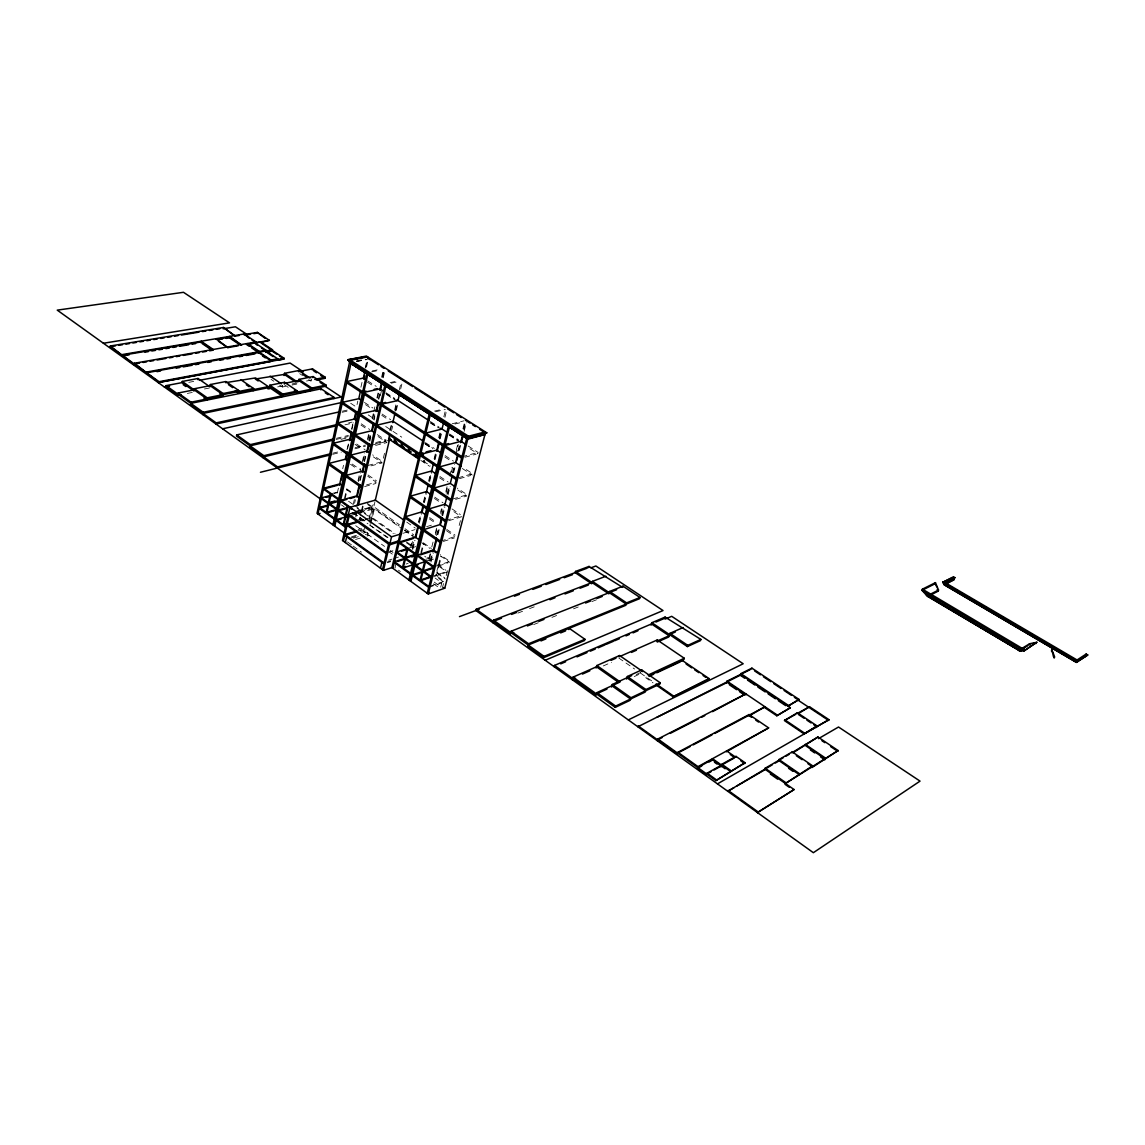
<?xml version="1.0" encoding="UTF-8"?>
<svg xmlns="http://www.w3.org/2000/svg" width="1145" height="1145" viewBox="0 0 1145 1145"><rect width="100%" height="100%" fill="white"/><g stroke="black" fill="none" stroke-linecap="round" stroke-linejoin="round"><path stroke-width="0.75" stroke-dasharray="5 3.75" d="M279.509 385.078L282.343 386.996L282.801 384.777M311.469 378.995L311.011 381.17L308.177 379.296M337.317 492.994L338.476 487.799M342.727 468.72L343.5 465.256M346.978 449.656L348.538 442.714M351.63 428.845L353.175 421.918M357.04 404.571L357.812 401.108M360.918 387.239L362.078 382.029M365.169 368.16L366.715 361.233M347.593 448.869L349.139 441.913M351.858 429.761L353.404 422.806M365.827 367.216L367.373 360.26M366.529 367.073L367.702 361.849M344.488 498.361L346.463 489.588M345.103 498.805L347.092 490.031M357.999 480.642L360.761 468.577M362.335 461.678L364.296 453.062M367.445 439.279L368.618 434.098M372.154 418.598L373.342 413.417M373.728 411.699L374.916 406.532M376.877 397.902L378.05 392.735M381.6 377.22L383.16 370.322M353.218 504.501L354.449 499.077M358.428 481.659L360.417 472.957M363.165 460.891L364.783 453.792M367.946 439.966L369.563 432.896M372.726 419.041L373.928 413.746M377.492 398.102L378.694 392.835M382.273 377.177L383.861 370.207M382.716 377.292L384.19 370.851M354.606 503.242L355.394 499.75M359.773 480.599L361.376 473.615M364.153 461.435L365.756 454.45M368.933 440.539L370.522 433.554M373.714 419.642L374.902 414.39M378.48 398.746L380.083 391.747M383.274 377.807L384.892 370.708M360.289 480.313L361.863 473.429M364.625 461.392L366.2 454.508M369.348 440.739L370.522 435.572M374.072 420.086L374.859 416.637M378.795 399.433L380.369 392.549M369.907 441.197L370.837 437.118M380.283 395.841L381.457 390.674M355.751 517.01L357.354 510.04M359.287 520.002L359.959 517.082M360.303 515.622L361.305 511.242M361.505 510.427L362.521 506.018M359.916 520.46L360.603 517.54M362.135 510.885L363.151 506.476M363.595 531.81L364.582 527.544M369.234 518.685L372.869 503.127M383.36 458.2L384.978 451.287M389.83 430.549L391.433 423.636M394.667 409.81L396.284 402.897M399.304 389.987L401.222 381.757M369.134 521.848L373.17 504.587M390.517 430.377L392.148 423.45M394.968 411.37L396.585 404.457M395.655 410.483L397.286 403.555M400.693 388.985L402.224 382.401M370.007 522.922L374.959 501.768M391.518 431.007L393.136 424.108M396.356 410.325L397.988 403.383M367.76 533.141L367.087 535.989L369.162 535.359M387.282 537.606L369.935 525.24L373.785 508.838L402.883 529.348M370.966 523.594L374.472 508.638L357.612 513.49M396.055 563.311L394.996 567.662L400.335 571.527M424.595 461.12C424.437 463.496 425.296 459.932 423.722 461.721A6.498 3.678 -56.1 0 1 423.035 460.963M410.611 546.451L411.427 543.145M411.27 546.38L412.529 541.27M438.649 437.791L439.852 432.939M443.859 416.723L445.505 410.067M412.257 547.081L413.917 540.368M418.326 522.564L420.029 515.679M423.45 501.896L425.568 493.28M428.559 481.215L430.262 474.316M434.098 458.816L435.801 451.917M439.222 438.134L440.553 432.767M412.243 549.328L414.375 540.712M419.07 521.748L420.787 514.849M423.764 502.784L425.897 494.153M429.318 480.37L431.021 473.472M434.442 459.675L436.145 452.79M439.565 438.993L441.269 432.094M444.918 417.395L446.564 410.74M412.93 549.128L415.062 540.497M419.328 523.265L421.474 514.635M424.451 502.583L426.598 493.967M429.575 481.902L431.722 473.286M435.129 459.503L436.417 454.322M440.252 438.821L441.97 431.923M420.873 552.534L423.106 543.603M421.532 553.021L423.779 544.075M430.062 553.822L428.731 559.089L424.709 556.241M431.808 546.895L433.569 539.968M435.315 533.04L436.631 527.845M440.567 512.273L441.44 508.809M445.82 491.491L447.137 486.296M449.77 475.919L451.946 467.26M456.325 449.942L457.642 444.761M429.432 558.803L430.749 553.593M435.558 534.572L437.318 527.63M440.825 513.804L442.127 508.595M446.078 493.037L447.824 486.11M451.33 472.27L453.076 465.342M455.71 454.951L458.344 444.575M462.909 428.803L464.584 422.219M429.976 561.351L431.765 554.28M436.517 535.559L438.335 528.36M441.827 514.62L444.045 505.847M446.965 494.311L448.869 486.811M452.375 472.957L454.565 464.297M457.857 451.345L459.832 443.53M463.525 428.989L465.285 422.047M430.749 560.535L432.509 553.622M437.304 534.715L439.05 527.831M442.099 515.808L444.274 507.206M447.767 493.452L449.513 486.582M452.991 472.828L454.737 465.943M458.658 450.472L460.404 443.602M463.897 429.847L465.629 422.977M430.992 562.066L433.196 553.407M437.977 534.558L439.737 527.63M442.772 515.636L444.961 507.006M448.01 495.012L450.2 486.382M453.678 472.656L455.424 465.757M459.345 450.314L460.662 445.133M464.154 431.393L466.33 422.806M438.22 565.83L435.93 574.761L436.603 575.234L438.893 566.303M438.42 564.986L440.725 556.012L449.642 562.295M439.108 565.473L441.412 556.499M440.696 587.213L441.827 582.848L435.043 577.996M442.371 587.943L443.501 583.592M446.206 575.549L447.996 568.636M459.174 525.483L460.963 518.57M468.105 445.963L478.095 452.432L477.751 453.764L467.761 447.294M646.152 677.024L645.88 677.854L653.022 682.835M423.221 460.862A6.498 3.678 -56.1 0 0 424.065 461.95L424.938 461.335M634.273 676.552L640.728 673.575M636.291 674.548L641.128 672.33M603.315 665.932L611.487 662.325M533.642 624.569L538.637 622.608M551.947 617.355L556.928 615.38M573.559 608.825L578.554 606.85M591.85 601.597L596.846 599.636M517.869 613.09L522.879 611.172M529.548 608.61L534.572 606.693M428.717 587.385L443.874 582.147L435.744 576.321M430.606 585.968L444.088 581.317L434.599 574.518M434.399 576.45L447.094 572.128L437.562 565.358M431.436 576.694L447.309 571.298M438.521 566.016L448.053 562.825M435.558 566.231L449.856 561.451L440.281 554.71M426.398 560.721L434.356 558.102M428.674 560.692L433.454 559.118M425.754 559.304L428.931 558.259L424.924 555.411M406.074 564.027L408.135 563.354M387.454 561.894L390.846 560.807M387.253 562.739L390.645 561.637M443.344 541.442L454.508 537.878M388.656 560.206L392.048 559.118M393.737 558.574L398.818 556.942M412.601 547.625L415.792 546.609M440.496 541.184L454.837 536.59M388.169 552.233L393.05 550.688M408.736 548.154L415.12 546.136M403.298 533.212L415.034 529.605M445.777 520.445L460.147 516.023M426.613 526.657L433.01 524.696M448.64 520.76L461.421 516.824L451.674 510.183M355.551 539.481L360.661 537.935M351.672 536.719L356.682 535.216M363.266 533.241L366.715 532.196L367.674 532.883L364.31 533.899M350.957 537.921L355.966 536.404M353.504 538.136L358.743 536.547M365.269 534.586L368.633 533.57M360.06 530.836L363.466 529.82M365.384 531.194L361.977 532.21L359.129 530.264M455.595 499.363L466.802 496.043L456.984 489.459M369.935 525.24L387.983 537.391M358.142 529.462L361.548 528.446M358.557 530.521L361.963 529.505M452.719 499.005L467.131 494.74L457.313 488.156M361.791 520.961L368.332 519.043M358.542 519.587L361.748 518.642M360.346 520.603L363.609 519.658M365.255 519.172L371.81 517.254L395.011 533.713M357.125 513.074L361.949 511.7M350.871 515.422L355.923 513.976M355.952 511.257L372.039 506.662L365.083 501.753M350.184 513.49L356.925 511.557M358.614 511.071L373.8 506.72L399.405 524.753M350.241 513.647L355.065 512.273M356.667 511.815L371.853 507.478L367.674 504.544M351.658 514.005L358.915 511.801M353.275 513.761L358.328 512.316M360.017 511.829L373.513 507.965L399.204 526.056M459.403 478.682L470.638 475.49M458.143 477.794L472.584 473.715L464.097 468.119M464.884 457.256L476.134 454.207M331.935 493.538L338.39 491.777M334.168 493.538L337.403 492.665M366.557 484.865L376.233 482.231L367.731 476.234M364.64 486.553L375.946 483.476M462.007 456.783L478.095 452.432M367.989 465.442L382.559 461.65L372.655 454.894M370.937 465.872L382.258 462.909L372.354 456.168M375.66 445.391L387.024 442.557L377.034 435.859M332.723 453.22L339.607 451.502M355.122 447.666L365.455 445.104M375.789 442.542L386.137 439.981M452.189 423.75L464.011 420.816M332.637 454.336L341.267 452.189M354.864 448.811L365.455 446.178M375.531 443.673L386.194 441.025M454.951 424.022L463.396 421.918M371.08 445.319L385.693 441.684M341.038 439.351L347.937 437.691M336.358 438.32L348.452 435.415M336.115 439.451L348.195 436.56M434.556 411.098L442.671 409.166M435.601 411.771L445.348 409.452M348.624 422.934L352.087 422.119M344.917 424.852L353.562 422.848M342.097 412.3L349.025 410.74M342.341 411.184L347.536 410.024M390.144 382.559L398.331 380.813M391.161 383.217L399.347 381.457M372.282 370.908L380.841 369.162M371.567 371.896L380.126 370.15M277.677 386.881L282.572 385.894M292.204 383.933L297.027 382.96M306.502 381.042L311.24 380.083M282.343 386.996L285.563 386.337M291.975 385.035L296.798 384.062M356.811 361.534L367.101 359.501M204.454 388.971L209.692 387.955M187.351 393.422L193.763 392.177M356.481 360.861L361.634 359.859M356.567 361.376L366.858 359.344M188.81 382.344L194.049 381.357M423.993 461.864L424.723 462.208M367.674 380.856L376.233 386.395M385.979 392.721L394.853 398.474M430.348 421.474L439.222 427.228M449.57 433.941L458.444 439.694M385.808 393.494L395.254 399.619M430.72 422.619L439.58 428.373M449.398 434.742L459.217 441.111M367.388 382.144L374.515 386.767M386.552 394.581L396.685 401.165M430.277 422.963L437.691 427.772M449.241 435.272L458.515 441.297M364.453 402.439L372.941 408.035M382.058 414.046L390.688 419.728M425.482 442.628L434.313 448.439M445.147 455.624L453.506 461.134M424.38 442.814L431.737 447.666M425.167 443.931L432.509 448.783M365.57 404.657L372.64 409.323M381.772 415.334L387.511 419.127M425.153 443.974L432.509 448.811M444.832 456.941L450.386 460.619M462.337 468.505L472.241 475.032M350.699 403.283L356.539 407.148M368.203 414.891L375.488 419.728M385.708 426.512L401.738 437.161M299.704 373.656L302.538 375.531M424.194 461.006L424.795 461.378A5.639 3.192 -56.1 0 1 424.122 460.834M423.321 461.12L430.62 465.986M420.816 460.419L429.59 466.273M361.262 423.822L369.678 429.461M377.335 434.585L385.894 440.324M439.923 476.52L448.21 482.059M360.976 425.096L367.989 429.79M439.608 477.808L446.507 482.446M284.06 384.52L289.799 388.398M271.022 379.324L273.855 381.242M356.696 444.045L365.055 449.727M434.756 497.159L442.972 502.755M452.003 508.895L460.362 514.592M355.022 444.346L361.977 449.098M434.442 498.447L441.283 503.113M352.188 464.054L360.489 469.779M368.017 474.989L376.447 480.814M429.647 517.583L436.445 522.277M446.765 529.405L455.052 535.13M350.527 464.34L357.426 469.121M429.332 518.857L436.116 523.551M446.435 530.679L454.722 536.404M618.801 658.017L634.631 669.023M640.384 673.017L654.725 682.992M406.733 522.091L415.291 528.088M405.101 528.761L413.631 534.758M346.62 488.758L353.462 493.581M423.349 542.787L431.422 548.469M404.8 530.006L413.746 536.304M346.434 489.573L351.916 493.423M404.328 530.364L413.059 536.518M421.789 542.673L429.862 548.355M406.618 541.943L410.969 545.02M348.552 501.238L352.646 504.143M354.535 505.489L369.792 516.309M437.776 564.528L445.949 570.324M371.61 518.084L393.365 533.513M406.403 542.773L410.754 545.85M357.125 508.265L369.592 517.125M353.504 512.817L365.942 521.691M436.488 571.985L444.632 577.796M341.396 504.873L344.115 506.82M352.817 513.017L368.017 523.866M437.161 573.187L445.319 578.998M355.694 525.684L365.341 532.611M367.244 533.985L384.563 546.423M390.173 550.459L392.978 552.462M434.256 582.118L441.025 586.97M389.5 552.119L392.306 554.123M433.554 583.793L437.619 586.712M347.465 541.928L351.687 544.991M353.089 546.022L361.519 552.162M424.451 461.149A5.639 3.192 -56.1 0 1 423.979 460.82"/><path stroke-width="1.5" d="M467.947 438.936L349.583 362.579L468.09 439.122L468.305 437.762L486.782 432.796L366.386 356.052L347.779 359.759L366.486 356.639M943.952 584.508L1076.372 662.411L1087.75 654.983L1086.147 654.038L1077.073 659.978L1076.071 662.225M261.489 348.023L277.705 358.814L277.419 360.26L284.017 359.029L284.16 358.313L159.055 381.7L110.264 346.72L110.378 345.976L223.447 327.47L235.226 336.143L223.447 327.47M953.671 577.381L942.764 582.29L953.441 576.794L954.916 577.638L953.756 579.298M251.929 340.008L255.95 342.684L256.094 341.969L134.48 363.237L134.223 364.754L110.378 345.976M134.48 363.237L158.926 382.459L270.778 361.505L271.05 360.06L246.504 343.643M158.926 382.459L159.055 381.7M180.953 394.681L177.761 395.311L165.868 386.795L166.068 385.636L182.084 382.602L193.963 391.032L194.378 388.728L210.108 385.679L222.946 394.667M177.761 395.311L178.162 393.007L194.163 389.872M182.084 382.602L182.284 381.457L198.028 378.48L209.907 386.81L210.322 384.534L225.794 381.528L238.618 390.431L238.189 392.692L268.331 386.624L267.887 388.856L272.782 387.869M200.89 342.67L201.148 341.224L213.228 349.468M178.162 393.007L191 402.196L190.585 404.514L216.205 422.877L334.14 397.472L333.896 398.575M197.827 379.61L198.028 378.48M202.822 414.604L203.252 412.272L166.068 385.636M194.378 388.728L207.216 397.816L206.787 400.12L203.939 398.102M238.217 345.79L227.826 347.608L215.875 338.72M238.861 344.101L229.487 337.818L229.744 336.372L241.681 345.189L229.615 337.088M216.205 422.877L215.976 424.036L341.224 396.986L325.151 386.323M191 402.196L222.731 395.812L223.16 393.522L210.322 384.534M942.75 582.232L1077.631 661.581M249.252 338.233L244.028 333.968L122.358 354.549M345.847 534.214L317.036 513.318L349.454 362.579L467.833 439.193L485.194 434.456A2.118 1.531 75.4 0 1 486.296 433.025L486.439 433.111M225.594 382.659L255.55 377.922L268.331 386.624M1075.999 662.153L1087.392 655.069M257.095 345.103L254.304 342.441L266.012 350.227L265.597 352.374M338.877 411.971L236.714 434.9L236.485 436.073L263.865 455.696L332.909 439.136M265.239 338.39L257.339 332.394L243.899 334.669M258.426 353.247L258.698 351.801L146.746 372.025M260.645 342.713L260.788 341.997L254.176 343.156M259.071 352.875L259.357 351.429L247.649 343.6L247.506 344.33L252.501 343.443M253.159 390.76L253.603 388.513L240.808 379.711M257.339 332.394L269.39 340.337L260.845 342.512M236.714 434.9L250.311 444.632L249.853 446.994L277.591 466.888L331.005 453.649M260.788 341.997L272.481 349.755L272.195 351.186L276.632 354.12M258.169 380.97L255.335 379.024L284.289 374.415L295.61 382.015M269.175 388.599L269.39 387.482L281.784 395.927L281.555 397.057M326.024 385.106L311.855 388.041L311.383 390.245L296.97 393.25L297.428 391.032L284.518 382.301L269.834 385.25L269.619 386.366L282.543 395.182L325.795 386.194L326.024 385.106L313.143 376.562L298.945 379.41L298.487 381.614M395.097 438.506L394.395 439.15A6.412 3.75 -56 0 0 395.454 442.829C397.959 443.688 394.968 441.34 396.456 443.315M395.426 438.721L394.724 439.379A6.412 3.75 -56 0 0 395.784 443.058L396.657 442.471M263.393 458.057L263.865 455.696M284.06 375.517L284.504 373.327L298.745 370.536L310.052 378.05M284.518 382.301L284.289 383.418L298.716 380.512L311.612 389.143M282.543 395.182L282.772 394.066L297.428 391.032M401.494 443.358L401.408 443.831A6.441 3.736 -56.1 0 0 402.453 447.509L403.455 447.996L403.326 446.922A5.582 3.235 -56.1 0 1 402.11 443.172L402.439 443.401A5.596 3.235 -56.1 0 0 403.512 447.18L402.725 447.666L403.655 447.137M401.838 443.587L401.738 444.06A6.441 3.736 -56.1 0 0 402.782 447.738M277.348 468.076L277.591 466.888M298.745 370.536L298.516 371.624L312.513 368.876L325.223 377.249L324.98 378.337L316.249 380.111M409.166 447.881A5.61 3.22 -56.1 0 0 410.225 451.66L410.568 451.874A5.61 3.22 -56.1 0 1 409.509 448.11L408.464 448.539A6.455 3.721 -56.1 0 0 409.495 452.218L410.697 451.846L410.497 452.704L409.767 452.375L410.697 451.846M409.509 448.11L408.794 448.768A6.455 3.707 -56.1 0 0 409.838 452.447M416.265 452.618L415.563 453.277A6.484 3.693 -56.1 0 0 416.58 456.955L417.581 457.442L417.453 456.354A5.625 3.206 -56.1 0 1 416.179 453.048M312.299 369.964L312.513 368.876M417.796 456.583L416.852 457.113L417.653 456.612A5.625 3.206 -56.1 0 1 416.608 452.847L415.907 453.506A6.484 3.693 -56.1 0 0 416.923 457.184L417.581 457.442M312.914 377.65L313.143 376.562M320.886 389.887L321.115 388.799L334.14 397.472M468.534 437.59L348.152 360.045M350.942 363.48L317.966 513.99L320.085 513.389M326.239 512.43L328.186 503.628M330.318 493.967L328.357 502.812L334.812 501.023M330.948 494.425L328.987 503.256L340.28 500.136M367.488 357.755L367.688 356.882L350.527 360.246L468.52 436.216L485.337 431.865L485.094 432.767M339.45 485.351L342.155 473.186M344.301 474.016L329.059 463.381L345.275 459.274L346.82 452.347M349.454 440.553L351.472 431.493M354.191 419.328L355.737 412.386M358.843 398.489L360.389 391.533M363.495 377.635L365.055 370.694M341.31 479.955L342.899 472.842M345.962 459.116L347.55 452.032M350.255 439.895L351.801 432.953M354.893 419.17L356.453 412.143M363.809 379.224L364.597 375.732M332.923 524.839L367.159 371.953M333.853 525.512L367.76 374.343M334.798 526.199L364.396 394.381M345.232 515.851L343.228 524.682L346.434 523.752M345.418 515.035L347.422 506.147M348.066 506.605L346.048 515.493L349.268 514.563M403.87 520.102L375.345 500.122L350.012 507.278L342.469 540.469L383.461 570.367L393.479 567.104M343.428 541.17L349.182 515.908M379.768 390.187L381.614 382.129M345.346 542.573L346.663 536.805M380.469 390.03L381.943 383.589M356.553 496.701L359.115 485.48M362.121 472.355L363.838 464.827M366.701 452.304L368.561 444.174M371.71 430.406L373.284 423.521M376.018 411.542L378.007 402.868M357.14 496.944L359.931 484.75M363.122 470.81L364.711 463.839M367.502 451.645L369.262 444.002M372.297 430.735L373.986 423.364M376.734 411.313L378.308 404.443M357.183 505.875L380.369 404.843M385.235 383.618L380.67 403.527L385.564 402.425M358.557 504.816L381.371 405.502M385.879 385.922L381.671 404.185L398.002 400.507L399.533 393.923M417.896 458.458L388.67 438.936L389.715 434.513M392.821 422.634L394.853 413.96M375.345 500.079L389.901 437.92M396.113 443.101L396.327 442.242M403.455 447.996L403.326 446.922M380.483 568.192L381.886 562.381M410.368 451.617L410.497 452.704M382.473 569.652L388.613 544.133M383.461 570.367L391.547 536.819L401.609 533.727M417.252 457.213L417.453 456.354M424.451 433.74L391.905 567.619L428.244 593.983L444.761 588.201L484.907 434.742M424.781 432.409L429.676 412.257M392.892 568.335L425.496 434.427M430.334 414.604L425.825 433.096L442.027 429.046L443.673 422.39M404.715 558.517L402.51 567.491L405.702 566.446M407.148 548.67L404.929 557.687L414.49 554.595M405.387 559.003L403.183 567.963L412.73 564.828M407.82 549.142L405.602 558.159L416.751 554.552M415.062 537.935L417.796 526.915M421.203 513.117L422.92 506.233M426.226 492.851L428.044 485.537M431.322 472.27L433.583 463.124M436.574 451.058L438.707 442.442M415.921 537.062L418.483 526.7M422.319 511.2L423.178 507.75M437.275 450.887L438.979 443.988M408.922 579.957L442.371 445.491M409.924 580.701L448.826 424.58M410.94 581.431L449.899 425.282M420.058 580.143L422.319 571.14M422.534 570.296L424.809 561.25M425.496 561.737L423.221 570.797L434.341 567.076M432.939 551.904L436.431 538.15M439.909 524.396L441.655 517.526M444.704 505.489L446.893 496.887M450.371 483.147L452.118 476.263M456.526 478.252L439.508 466.917L455.61 462.523L457.356 455.638M460.633 442.671L462.58 435M434.041 550.029L436.674 539.653M440.596 524.238L441.469 520.746M456.726 460.619L457.614 457.17M461.535 441.712L463.281 434.828M466.759 438.149L427.214 593.239L429.303 592.509M428.244 593.983L468.52 436.216M568.85 629.564L569.222 628.319L584.923 639.268L584.551 640.513L543.689 657.659L527.831 646.281L528.561 643.748L639.597 598.663L639.969 597.475L622.994 586.183L622.622 587.371L589.031 566.431L575.491 571.441L575.148 572.629L476.206 609.283L475.876 610.528L813.351 852.696L920.036 781.119L838.526 727.018L818.532 738.625M492.822 622.68L493.509 620.175L592.051 582.562M476.206 609.283L510.369 633.772L511.071 631.239L616.668 589.718M543.689 657.659L544.061 656.386L584.923 639.268M554.137 666.691L554.509 665.417L651.476 623.939L669.109 635.776L657.659 640.842M588.687 567.619L589.031 566.431M605.891 576.236L592.409 581.374L591.693 583.75L575.148 572.629M618.329 682.191L596.473 666.791L573.03 677.139L572.257 679.686L575.52 678.241M622.994 586.183L609.584 591.45L608.854 593.84L575.491 571.441M596.087 668.05L596.874 665.531L619.588 655.527L642.731 671.585M619.187 682.406L596.889 692.639L596.087 695.215L554.509 665.417M639.969 597.475L626.616 602.885L625.871 605.276L528.188 645.021M619.588 655.527L619.187 656.772L657.259 639.969L684.295 658.275L683.894 659.506L649.272 675.564M611.459 687.043L612.26 684.495L631.711 675.579M573.03 677.139L615.266 707.381L615.667 706.093L645.15 692.095L645.966 689.562L660.264 682.806L641.701 669.925L627.331 676.509L626.515 679.042M651.09 625.141L651.863 622.723L665.102 617.083L700.869 639.411L700.468 640.627L687.386 646.581L651.863 622.723M660.264 682.806L659.849 684.066L630.981 697.749L630.151 700.296L615.266 707.381M641.286 671.185L641.701 669.925M656.858 641.186L657.259 639.969M665.102 617.083L664.715 618.271L655.885 622.05M637.908 726.789L740.257 675.249L740.829 673.632L751.907 668.136L799.11 699.452L787.946 706.136L799.11 699.452M683.05 627.56L669.897 633.357L668.709 636.992L657.259 642.059M681.862 661.137L682.134 660.322L708.998 678.541L708.712 679.357L673.045 696.761L655.885 684.824M687.386 646.581L687.787 645.365L700.869 639.411M657.33 740.729L657.903 738.997L745.853 693.87L712.576 711.632M673.045 696.761L708.998 678.541M726.875 751.492L768.624 727.891L749.073 714.552L677.94 752.279L677.353 754.011L638.18 725.93M1077.545 661.438L1076.257 662.411L1087.75 654.983M726.431 682.792L727.003 681.16L750.032 669.725M721.55 765.103L707.109 773.161L706.494 774.922L697.405 768.395L698.006 766.649L768.624 727.891M751.621 668.952L751.907 668.136M657.903 738.997L715.954 780.604L745.066 762.727L735.992 756.373L721.865 764.245L720.935 766.849M726.388 751.764L726.689 750.905L735.691 757.231L735.992 756.373M749.073 714.552L748.773 715.382L751.564 717.3M745.066 762.727L715.954 780.604M772.36 764.745L727.776 791.281L733.931 787.717M763.529 706.823L776.782 715.768L790.365 707.739L740.543 674.434M764.516 769.97L765.146 768.252L778.7 760.409L799.167 774.564M797.364 712.762L784.382 720.563L804.076 733.859L828.98 719.675L809.501 706.737L797.063 713.578L797.364 712.762L816.972 725.858L816.342 727.519M790.365 707.739L776.782 715.768M794.086 789.549L757.446 812.578L794.086 789.549L764.831 769.111M793.084 752.737L817.974 737.008L838.111 750.547L811.991 767.522L812.635 765.833L792.268 751.879L779.015 759.55L778.385 761.253L775.365 762.999M792.268 751.879L791.954 752.723L817.974 737.008M809.501 706.737L799.868 712.691M838.111 750.547L785.413 783.481L812.635 765.833M804.076 733.859L816.972 725.858M717.471 783.881L828.98 719.675M927.035 595.729L927.149 595.443A2.877 2.39 -17.5 0 1 926.305 595.085L921.983 590.305L922.426 589.16L935.451 582.648L938.542 590.047L938.099 591.178L927.722 596.459L927.035 595.729L1019.823 650.89L1024.288 647.97M928.18 595.314L927.722 596.459L1019.823 650.89M1021.154 648.886L1029.584 643.762L1036.812 642.259L1024.045 650.904L921.983 590.305L935.007 583.778L935.451 582.648M1077.817 661.524L943.036 582.461M1019.25 650.89L1019.751 649.73M1029.584 643.762L1029.083 644.921L1029.942 644.735M1086.147 654.038L1085.803 656.242A1.947 1.646 46.9 0 1 1087.163 655.126M953.756 579.671L946.729 583.22M1036.812 642.259L1024.045 650.904L1020.352 651.004A2.934 1.388 -82.3 0 1 1019.952 650.603L927.149 595.443M1023.473 648.328L1027.68 645.766M780.174 759.55L783.108 757.847M786.057 756.144L789.005 754.426M736.965 785.957L764.688 769.869M722.967 764.316L734.274 758.019M706.794 774.034L711.131 771.615M714.022 770.012L721.25 765.976M697.405 768.395L701.756 766.005M708.998 762.026L711.889 760.423L712.505 758.691L730.667 771.573M785.785 719.776L795.66 714.351M697.706 767.522L713.063 759.092M677.64 753.152L690.12 746.526M693.24 744.865L711.961 734.933M714.752 733.444L764.989 706.78L749.088 715.897M657.616 739.87L662.325 737.437M670.183 733.415L698.45 718.888M701.584 717.285L704.733 715.668M929.654 594.57L938.542 590.047M943.852 584.193L943.208 582.662L947.688 580.4M946.657 582.776L952.282 579.928M944.181 584.809L1076.5 662.34M947.001 583.392L954.028 579.828M942.979 582.605L952.01 578.053M954.916 577.638L945.069 582.605L1077.073 659.978M656.872 717.371L726.975 682.52M628.304 719.904L743.191 663.756L671.7 616.311L665.159 619.101M649 676.409L653.695 674.219M656.829 672.773L680.302 661.853M648.127 675.049L684.295 658.275M596.488 693.927L606.964 689.104M582.447 674.076L589.832 670.813M631.482 652.407L636.405 650.231M611.072 660.35L615.938 658.203M669.496 634.573L675.35 631.997M560.707 663.871L565.644 661.753M576.994 656.886L586.999 652.607M590.29 651.19L595.214 649.086M598.22 647.798L605.075 644.85M606.378 644.292L613.291 641.329M614.55 640.799L619.445 638.695M625.971 635.904L629.249 634.502M633.013 632.884L637.951 630.766M545.177 660.264L663.041 610.557L595.872 565.988L590.877 567.848M540.955 640.928L545.879 638.924M560.649 632.899L565.573 630.895M527.358 625.957L532.339 623.982M538.994 621.363L543.989 619.402M585.567 603.014L590.548 601.053M597.203 598.434L602.198 596.459M510.369 633.772L513.69 632.455M493.166 621.434L501.51 618.243M511.529 614.407L516.538 612.489M549.943 599.722L554.953 597.804M564.972 593.969L573.33 590.777M580.014 588.229L588.358 585.038M576.651 572.071L587.185 568.178M459.46 616.625L479.225 609.283M514.434 596.216L519.472 594.355M532.883 589.374L541.27 586.254M545.879 584.551L550.874 582.69M551.317 582.519L559.705 579.413M564.213 577.738L572.543 574.647M431.837 576.865L420.73 580.644L423.006 571.627L434.127 567.906M421.632 579.613L431.164 576.379M422.734 571.369L412.601 574.761L428.931 586.555M422.534 572.199L412.386 575.606L428.717 587.385M424.595 561.794L415.048 564.943L431.436 576.694M418.025 564.728L414.833 565.773L431.221 577.524M397.701 561.436L402.782 559.79M411.771 556.942L416.551 555.397M420.487 554.867L433.239 550.731L435.973 552.663M404.686 558.417L394.51 561.708L410.568 573.301M401.48 551.232L406.26 549.714M408.064 548.369L396.886 551.933L413.016 563.483M413.474 538.436L399.075 542.93L415.263 554.452M398.303 540.984L389.915 543.589L348.495 513.962M399.662 541.714L389.615 544.848L348.209 515.221M354.95 532.353L344.731 535.402L383.876 563.827M356.854 531.022L344.931 534.572L384.076 562.996M358.514 521.905L347.049 525.269L386.337 553.593M347.064 524.21L343.858 525.14L345.862 516.309L349.082 515.393M357.068 521.562L347.236 524.439L386.538 552.749M344.817 517.211L336.272 519.673L345.962 526.671M341.21 519.014L336.086 520.488L345.776 527.487M336.515 510.155L326.855 512.874L328.801 504.086L338.476 501.395M348.094 507.307L338.433 510.026L348.166 516.996M346.305 508.58L338.247 510.856L347.98 517.826M327.842 511.972L334.283 510.155M320.929 507.822L326.067 506.391M346.878 499.377L340.423 501.166L351.572 509.11M350.098 498.49L354.936 497.145M327.957 505.102L319.383 507.478L334.383 518.299M326.153 497.388L330.991 496.071M329.56 495.685L321.487 497.889L336.544 508.666M337.961 485.179L323.42 489.058L338.519 499.807M423.564 454.837L420.329 455.681L437.061 466.831M485.194 434.456L467.532 438.678M422.848 452.79L419.614 453.635L376.862 425.167L393.136 421.303L422.548 440.682M426.083 451.946L430.935 450.672M468.291 437.691L486.782 432.796M448.611 443.587L443.773 444.847L363.709 392.42L380.068 388.885L384.505 391.762M388.67 438.936L389.729 438.678M260.445 472.27L330.905 454.765M387.926 440.596L391.375 439.737M263.622 456.869L334.383 439.866M250.082 445.82L336.53 425.74M250.311 444.632L336.773 424.609M222.617 428.803L358.786 398.703L361.62 400.578M365.985 391.06L362.722 391.776L346.992 381.485L363.394 378.079L366.257 379.925M374.172 389.3L377.449 388.599M203.252 412.272L281.784 395.927M203.037 413.431L321.115 388.799M314.732 379.381L325.223 377.249M207.216 397.816L253.603 388.513M190.8 403.355L271.365 387.082M223.16 393.522L238.618 390.431M351.701 359.63L348.381 360.274L349.712 362.364M355.022 358.986L358.328 358.328M367.76 358.528L371.338 360.217M348.109 360.217L351.443 359.573M354.793 358.915L363.151 357.283M164.365 386.996L169.603 386.008M199.302 380.355L290.114 363.065L303.253 371.796M165.868 386.795L169.074 386.18M271.05 360.06L277.705 358.814M158.096 382.502L283.888 358.943M156.994 371.653L160.486 371.009M176.23 368.16L179.722 367.516M183.229 366.887L191.974 365.298M195.466 364.668L198.958 364.038M207.703 362.45L211.21 361.806M219.954 360.231L223.447 359.587M226.939 358.957L230.446 358.328M239.19 356.739L242.683 356.095M246.189 355.465L254.934 353.877M267.243 352.087L270.549 351.486M259.357 351.429L266.012 350.227M259.214 352.145L272.481 349.755M146.617 372.783L258.57 352.531M265.726 351.658L272.338 350.47M134.351 363.995L139.604 363.079M143.096 362.464L146.603 361.849M150.095 361.233L153.602 360.618M157.108 360.002L165.853 358.471M169.345 357.855L172.852 357.24M176.359 356.639L179.851 356.023M183.357 355.408L192.102 353.877M195.609 353.261L199.101 352.646M202.608 352.03L206.114 351.415M209.607 350.814L213.113 350.198M249.61 343.801L269.39 340.337M122.229 355.308L202.207 341.74M216.104 339.392L230.016 337.031M235.97 336.015L239.133 335.485M122.114 356.066L129.113 354.864M144.871 352.188L148.363 351.601M151.87 351L155.376 350.413M158.869 349.812L162.375 349.225M165.882 348.624L169.374 348.023M172.881 347.436L176.373 346.835M179.88 346.248L188.624 344.759M192.131 344.158L195.638 343.572M219.081 339.578L222.545 338.992M226.023 338.405L229.487 337.818M247.12 334.812L250.483 334.24M253.846 333.667L257.21 333.095M223.16 328.787L235.426 326.783L247.177 334.569M110.264 346.72L115.473 345.862M118.951 345.303L122.443 344.731M125.921 344.158L129.399 343.586M132.877 343.013L136.355 342.441M139.833 341.868L143.311 341.296M146.789 340.738L150.267 340.165M153.745 339.593L157.223 339.02M160.701 338.448L164.179 337.875M167.657 337.303L171.135 336.73M174.612 336.172L178.09 335.599M181.568 335.027L198.958 332.164M202.436 331.606L205.914 331.034M209.392 330.461L212.87 329.889M216.348 329.316L219.826 328.744M103.393 343.257L229.515 322.861L183.486 292.304L57.25 310.138L320.8 499.249M1021.354 649.745L1024.546 649.745L922.426 589.16L927.021 594.083M929.697 596.23L937.34 600.753M952.597 609.827L960.226 614.364M966.337 617.985L973.966 622.522M989.223 631.596L996.866 636.133M925.732 594.412L1020.939 650.904M372.01 360.646L378.523 364.797M381.056 366.414L384.076 368.346M388.241 370.994L400.163 378.594M400.664 378.923L412.73 386.609M415.048 388.098L423.278 393.35M423.993 393.794L435.901 401.394M438.363 402.954L444.847 407.105M447.409 408.736L453.778 412.801M456.454 414.504L461.235 417.553M465.5 420.272L470.022 423.149M472.513 424.752L475.39 426.584M479.698 429.332L482.575 431.164M347.779 359.687L468.577 437.748M396.986 399.848L428.86 420.516M440.696 428.187L446.607 432.023M465.256 444.117L460.977 441.34L444.832 445.548L462.007 456.783M346.706 382.788L362.421 393.093M363.409 393.737L443.444 446.192M444.503 446.879L461.664 458.129M379.195 412.157L376.319 410.253L360.002 413.989L375.846 424.537M440.982 452.876L436.803 450.128L420.644 454.365L437.39 465.514M455.61 462.523L461.263 466.244M313.701 370.894L316.521 372.755M320.757 375.546L324.98 378.337M262.105 343.686L284.16 358.313M320.07 382.401L325.795 386.194M754.569 670.898L760.466 674.82M763.414 676.781L770.785 681.661M773.734 683.622L781.119 688.517M784.067 690.478L791.438 695.373M794.387 697.319L798.809 700.268M279.494 356.023L282.543 358.041M797.879 700.053L820.321 714.938M821.337 715.625L828.679 720.491M244.028 333.968L256.094 341.969M302.752 374.444L306.989 377.263M342.441 402.296L358.027 412.672M267.214 352.646L273.125 356.582M342.155 403.584L357.741 413.975M359.702 415.291L375.546 425.84M376.562 426.47L419.299 454.951M439.179 468.248L456.197 479.583M325.223 392.778L328.114 394.71M395.569 442.571L410.182 452.332M413.102 454.279L418.941 458.186M740.829 673.632L788.247 705.306M246.361 344.373L249.066 346.176M251.785 347.994L270.921 360.789M298.945 379.41L311.855 388.041M740.257 675.249L744.651 678.183M747.585 680.144L754.913 685.053M757.833 687.014L765.161 691.909M768.095 693.87L775.408 698.765M778.342 700.726L785.67 705.621M262.534 355.995L265.282 357.841M798.466 714.509L804.062 718.258M806.867 720.133L811.061 722.939M813.866 724.814L816.657 726.689M357.04 421.002L354.234 419.113L337.932 422.877L353.404 433.354M374.472 432.681L371.624 430.763L355.351 434.671L371.08 445.319M435.787 473.744L431.651 470.967L415.535 475.39L432.137 486.625M454.508 486.281L450.3 483.462L434.227 488.042L451.13 499.478M284.504 373.327L297.242 381.858M609.584 591.45L626.616 602.885M592.409 581.374L626.243 604.073M669.897 633.357L687.787 645.365M821.967 740.743L824.844 742.676M830.597 746.554L837.782 751.392M784.683 719.733L804.391 733.029M727.003 681.16L777.097 714.952M294.337 390.202L297.199 392.134M726.717 681.976L745.867 694.9M729.336 684.753L736.578 689.648M739.47 691.594L743.821 694.543M218.423 341.267L227.826 347.608M270.034 376.147L281.384 383.818M337.646 424.165L353.118 434.642M355.065 435.959L370.78 446.607M415.206 476.692L431.808 487.942M433.912 489.359L450.786 500.794M805.25 744.365L825.502 758.104M686.098 664.014L691.752 667.85M694.586 669.768L698.822 672.645M703.059 675.521L705.892 677.439M804.935 745.209L825.187 758.949M810.402 749.975L814.739 752.923M820.521 756.845L824.858 759.793M352.517 441.197L349.726 439.308L333.467 443.244L348.824 453.806M369.821 452.976L366.987 451.044L350.756 455.123L366.371 465.858M430.649 494.368L426.541 491.577L410.468 496.171L426.942 507.507M449.226 507.006L445.047 504.172L429.017 508.924L445.777 520.445M269.834 385.25L282.772 394.066M755.757 720.148L758.548 722.051M201.019 341.94L211.753 349.282M202.221 343.586L211.625 350.012M796.319 755.714L802.13 759.693M807.955 763.686L812.32 766.678M246.275 384.749L249.123 386.695M333.195 444.503L348.538 455.066M350.47 456.397L366.071 467.131M410.153 497.46L426.627 508.795M428.702 510.226L445.448 521.748M345.275 459.274L348.037 461.177M365.212 473.042L362.392 471.11L346.219 475.361L361.705 486.181M425.568 514.763L421.503 511.944L405.459 516.724L421.818 528.131M445.376 528.446L439.852 524.639L423.865 529.577L440.496 541.184M779.015 759.55L799.496 773.705M788.604 768.338L792.998 771.372M228.427 384.648L232.707 387.611M235.34 390.717L238.189 392.692M656.157 683.98L673.332 695.917M765.146 768.252L785.742 782.622M328.772 464.627L344.015 475.275M345.933 476.621L361.419 487.441M405.158 517.998L421.489 529.419M423.55 530.865L440.167 542.472M770.37 774.049L777.67 779.158M784.983 784.282L789.377 787.345M627.331 676.509L645.966 689.562M626.916 677.768L645.565 690.836M219.883 393.808L222.731 395.812M740.872 760.867L744.751 763.586M730.238 754.469L734.102 757.188M342.498 485.852L339.764 483.92L323.606 488.242L338.705 498.991M359.516 497.832L356.739 495.871L340.609 500.336L351.773 508.28M419.313 539.939L415.277 537.105L399.29 542.086L415.478 553.607M437.547 552.792L433.454 549.901L417.51 555.053L433.969 566.761M596.874 665.531L620.175 681.948M612.26 684.495L630.981 697.749M182.284 381.457L207.002 398.975M611.859 685.769L630.566 699.022M721.865 764.245L730.982 770.699M712.204 759.564L725.143 768.753M183.2 384.677L185.848 386.552M714.48 762.255L717.056 764.087M350.012 507.278L391.547 536.819M417.31 555.897L433.755 567.605M511.071 631.239L528.561 643.748M596.889 692.639L615.667 706.093M493.509 620.175L544.061 656.386M677.94 752.279L698.006 766.649M707.109 773.161L716.269 779.731M321.316 498.705L336.358 509.496M396.685 552.763L412.815 564.328M728.091 790.408L757.775 811.69M443.745 587.471L444.761 588.201M319.212 508.294L334.197 519.129M394.309 562.538L410.368 574.146M938.099 591.178L937.841 590.004A1.531 1.288 57.6 0 1 937.168 589.246M953.899 578.726A1.818 1.546 57.2 0 1 953.699 579.213M395.34 439.165A5.568 3.249 -56 0 0 396.514 442.5L396.184 442.285A5.568 3.249 -56 0 1 395.011 438.936M934.993 583.793A7.428 6.24 58 0 1 935.537 584.508M936.009 585.267A7.428 6.24 58 0 1 936.696 586.898M1032.275 643.962A7.843 6.598 50.2 0 1 1036.311 643.433M1051.911 649.802L1051.425 650.904A7.185 6.04 49.5 0 1 1053.2 655.527A1.431 1.217 49 0 0 1053.958 656.915L1054.173 658.046L1054.645 656.944L1051.911 649.802"/></g></svg>
